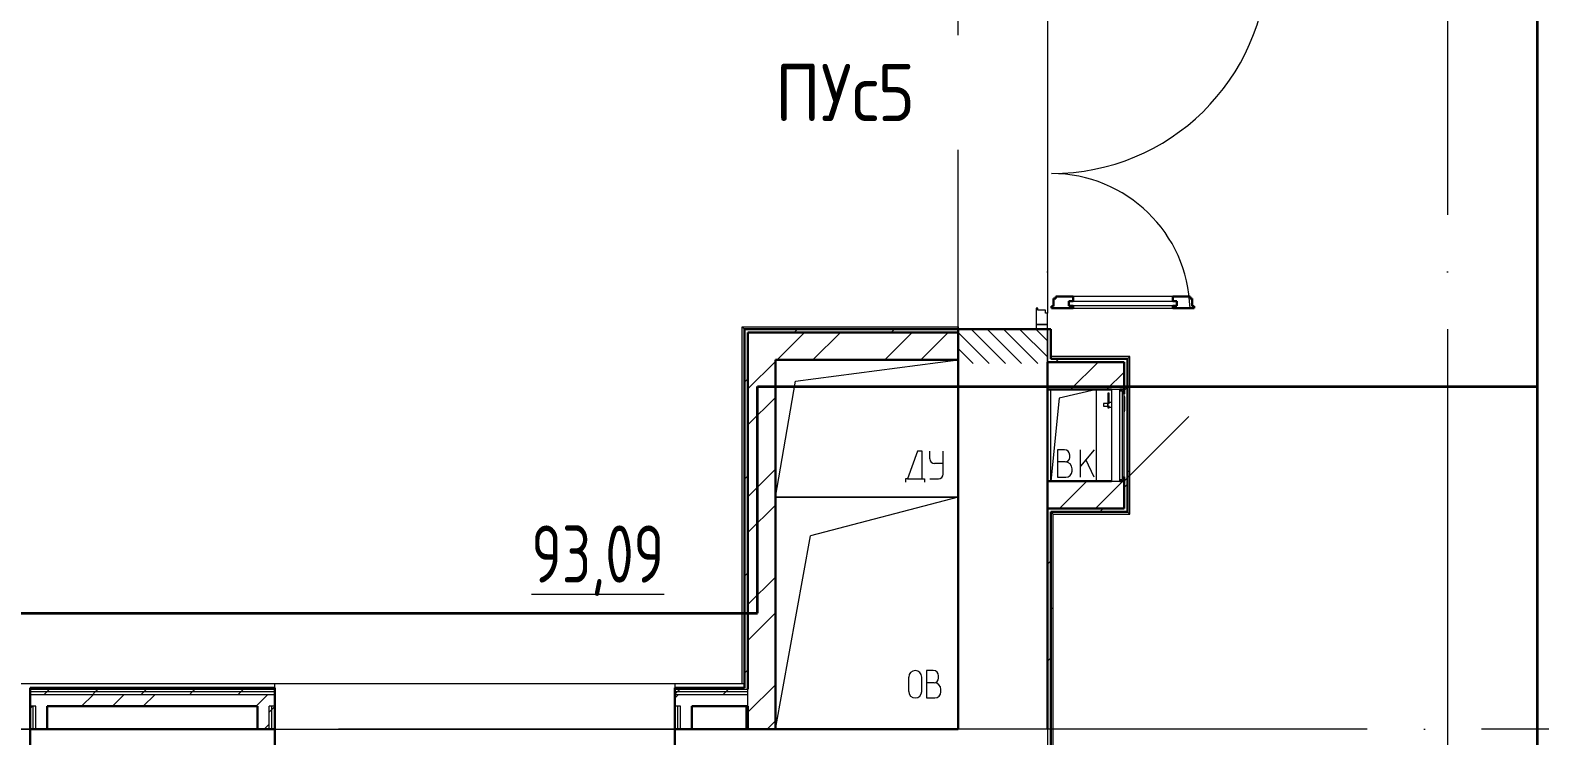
# Model space of a CAD drawing. Header units: millimetres. Extents: x -586848 to 520591, y -385801 to 675781.
# Drawn here: x -25712 to -19109, y -116262 to -113175 of the extents above; entities that cross this region are included whole.
import ezdxf
from ezdxf import colors
from ezdxf.entities.mleader import LeaderData, LeaderLine
from ezdxf.math import Vec2, Vec3

# ---------------------------------------------------------------- set-up
doc = ezdxf.new("R2010")
doc.units = ezdxf.units.MM
doc.linetypes.add('ADSK_Линия сетки', pattern=[25, 20, -2.5, 0, -2.5])
doc.linetypes.add('ADSK_Штриховая_ш2 п1_5', pattern=[4.5, 3, -1.5])
for name, color, linetype, lineweight in [('E-Безопасность-G', 153, 'Continuous', 35), ('RC-Выноски', 7, 'Continuous', 0), ('Двери', 252, 'Continuous', 9), ('Марки помещений', 252, 'Continuous', 20), ('Маркировка Не АУ', 7, 'Continuous', 25), ('Оборудование', 8, 'Continuous', 18), ('Ограждение', 252, 'Continuous', 9), ('Оси', 252, 'Continuous', 9), ('Перекрытие', 252, 'Continuous', 18), ('Стены внутренние', 7, 'Continuous', 18), ('Стены наружные', 7, 'Continuous', 18), ('Стены штриховка', 7, 'Continuous', 9)]:
    doc.layers.add(name, color=color, linetype=linetype, lineweight=lineweight)
doc.layers.add('Двери открывание', color=7, linetype='Continuous', lineweight=9, true_color=0xc0c0c0)
doc.styles.add('GOST Common_3', font='', dxfattribs={"height": 3.5})
doc.styles.add('ISOCPEUR', font='isocpeur.ttf', dxfattribs={"width": 0.9, "height": 350})
doc.styles.add('RubezhCAD', font='', dxfattribs={"oblique": 10})
doc.styles.get('GOST Common_3').set_extended_font_data('GOST 2.304 type A')
doc.styles.get('RubezhCAD').set_extended_font_data('GOST type A')
pattern_1 = [(0, (-32119.8, 96), (0, 600), []), (90, (-32119.8, 96), (-600, 4e-14), [])]

# ---------------------------------------------------------------- blocks, each defined once
blk = doc.blocks.new('1 этаж')
at = {"layer": 'Двери', "lineweight": 18, "true_color": 0x636466}
h = blk.add_hatch(dxfattribs=at)
h.set_pattern_fill('FP_2', color=251, angle=-90, style=0, pattern_type=2)
h.set_pattern_definition([(315, (-34900.8, 18181.27), (35.3553, 35.3553), [])])
h.paths.add_polyline_path([(-34705.8, 17056.3), (-34705.8, 17206.3), (-35095.8, 17206.3), (-35095.8, 17056.3)])
h.paths.add_polyline_path([(-35095.8, 18906.3), (-34705.8, 18906.3), (-34705.8, 19056.3), (-35095.8, 19056.3)])
at = {"layer": 'Ограждение', "true_color": 0x636466}
h = blk.add_hatch(dxfattribs=at)
h.set_pattern_fill('FP_25', color=251, style=0, pattern_type=2)
h.set_pattern_definition(pattern_1)
h.paths.add_polyline_path([(-34690.8, 17076.3), (-34355.8, 17076.3), (-34345.8, 17086.3), (-34690.8, 17086.3)])
h = blk.add_hatch(dxfattribs=at)
h.set_pattern_fill('FP_25', color=251, style=0, pattern_type=2)
h.set_pattern_definition(pattern_1)
h.paths.add_polyline_path([(-34345.8, 16396.3), (-34345.8, 17086.3), (-34355.8, 17076.3), (-34355.8, 16406.3)])
h = blk.add_hatch(dxfattribs=at)
h.set_pattern_fill('FP_25', color=251, style=0, pattern_type=2)
h.set_pattern_definition(pattern_1)
h.paths.add_polyline_path([(-34690.8, 14476.3), (-34680.8, 14476.3), (-34680.8, 16396.3), (-34690.8, 16406.3), (-34690.8, 15456.3)])
h = blk.add_hatch(dxfattribs=at)
h.set_pattern_fill('FP_25', color=251, style=0, pattern_type=2)
h.set_pattern_definition(pattern_1)
h.paths.add_polyline_path([(-34355.8, 16396.3), (-34345.8, 16396.3), (-34355.8, 16406.3), (-34690.8, 16406.3), (-34680.8, 16396.3), (-34370.8, 16396.3)])
at = {"color": 251, "lineweight": 18, "true_color": 0x636466}
for p, q in [((-35807.7, 16978.2), (-35095.8, 17071.3)), ((-35895.8, 16471.3), (-35807.7, 16978.2)), ((-34690.8, 16541.3), (-34690.8, 16941.3)), ((-34490.8, 16941.3), (-34654.6, 16904.4)), ((-34654.6, 16904.4), (-34690.8, 16541.3)), ((-35273.8, 16671.6), (-35317.4, 16551.6)), ((-35254.1, 16671.6), (-35273.8, 16671.6)), ((-35254.1, 16551.6), (-35254.1, 16671.6)), ((-35220, 16638.3), (-35220, 16671.6)), ((-35162.6, 16571.6), (-35162.6, 16671.6)), ((-34631.6, 16678.5), (-34661.6, 16678.5)), ((-34661.6, 16678.5), (-34661.6, 16558.5)), ((-34608.3, 16645.1), (-34608.3, 16655.1)), ((-34501.6, 16678.5), (-34561.6, 16607)), ((-34561.6, 16558.5), (-34561.6, 16678.5)), ((-35162.6, 16618.3), (-35200, 16618.3)), ((-34628.3, 16625.1), (-34661.6, 16625.1)), ((-34598.3, 16585.1), (-34598.3, 16595.1)), ((-34501.6, 16558.5), (-34537.6, 16635.6)), ((-35327.4, 16551.6), (-35327.4, 16536.6)), ((-35317.4, 16551.6), (-35327.4, 16551.6)), ((-35317.4, 16551.6), (-35254.1, 16551.6)), ((-35254.1, 16551.6), (-35244.1, 16551.6)), ((-35244.1, 16551.6), (-35244.1, 16536.6)), ((-35220, 16551.6), (-35182.6, 16551.6)), ((-34661.6, 16558.5), (-34625, 16558.5)), ((-35095.8, 16471.3), (-35895.8, 16471.3)), ((-35895.8, 16471.3), (-35095.8, 16471.3)), ((-35095.8, 16471.3), (-35741.7, 16302.4)), ((-35895.8, 15456.3), (-35741.7, 16302.4)), ((-35312.9, 15621.4), (-35312.9, 15684)), ((-35255.5, 15621.4), (-35255.5, 15684)), ((-35205.3, 15712.7), (-35235.3, 15712.7)), ((-35235.3, 15712.7), (-35235.3, 15592.7)), ((-35202, 15659.4), (-35235.3, 15659.4)), ((-35182, 15679.4), (-35182, 15689.4)), ((-35235.3, 15592.7), (-35198.7, 15592.7)), ((-35172, 15619.4), (-35172, 15629.4))]:
    blk.add_line(p, q, dxfattribs=at)
for centre, radius, start, end in [((-34631.6, 16655.1), 23.3, 0, 90), ((-34628.3, 16645.1), 20, 270, 0), ((-35200, 16638.3), 20, 180, 270), ((-34628.3, 16595.1), 30, 0, 90), ((-34625, 16585.1), 26.7, 270, 0), ((-35182.6, 16571.6), 20, 270, 0), ((-35284.2, 15684), 28.7, 0, 180), ((-35205.3, 15689.4), 23.3, 0, 90), ((-35202, 15679.4), 20, 270, 0), ((-35202, 15629.4), 30, 0, 90), ((-35284.2, 15621.4), 28.7, 180, 0), ((-35198.7, 15619.4), 26.7, 270, 0)]:
    blk.add_arc(centre, radius, start, end, dxfattribs=at)
at = {"layer": 'Двери', "color": 251, "lineweight": 30, "true_color": 0x636466}
for p, q in [((-34678.8, 17306.3), (-34687.8, 17306.3)), ((-34687.8, 17306.3), (-34687.8, 17298.3)), ((-34678.8, 17340.3), (-34678.8, 17306.3)), ((-34669.8, 17340.3), (-34678.8, 17340.3)), ((-34593.8, 17348.3), (-34669.8, 17348.3)), ((-34669.8, 17348.3), (-34669.8, 17340.3)), ((-34593.8, 17328.3), (-34611.8, 17328.3)), ((-34611.8, 17328.3), (-34611.8, 17307.3)), ((-34611.8, 17307.3), (-34593.8, 17307.3)), ((-34593.8, 17348.3), (-34593.8, 17328.3)), ((-34593.8, 17307.3), (-34593.8, 17298.3)), ((-34081.8, 17348.3), (-34157.8, 17348.3)), ((-34157.8, 17348.3), (-34157.8, 17328.3)), ((-34157.8, 17328.3), (-34139.8, 17328.3)), ((-34157.8, 17307.3), (-34157.8, 17298.3)), ((-34139.8, 17307.3), (-34157.8, 17307.3)), ((-34139.8, 17328.3), (-34139.8, 17307.3)), ((-34081.8, 17340.3), (-34081.8, 17348.3)), ((-34072.8, 17340.3), (-34081.8, 17340.3)), ((-34072.8, 17306.3), (-34072.8, 17340.3)), ((-34063.8, 17306.3), (-34072.8, 17306.3)), ((-34063.8, 17298.3), (-34063.8, 17306.3)), ((-34687.8, 17298.3), (-34593.8, 17298.3)), ((-34157.8, 17298.3), (-34063.8, 17298.3))]:
    blk.add_line(p, q, dxfattribs=at)
at = {"layer": 'Двери', "color": 251, "true_color": 0x636466}
for p, q in [((-34611.8, 17328.3), (-34139.8, 17328.3)), ((-34611.8, 17307.3), (-34611.8, 17328.3)), ((-34139.8, 17307.3), (-34611.8, 17307.3)), ((-34157.8, 17348.3), (-34593.8, 17348.3)), ((-34139.8, 17328.3), (-34139.8, 17307.3)), ((-34747.8, 17298.3), (-34755.8, 17298.3)), ((-34755.8, 17298.3), (-34755.8, 17226.3)), ((-34747.8, 17289.3), (-34747.8, 17298.3)), ((-34713.8, 17289.3), (-34747.8, 17289.3)), ((-34713.8, 17275.3), (-34713.8, 17289.3)), ((-34705.8, 17275.3), (-34713.8, 17275.3)), ((-34705.8, 17226.3), (-34705.8, 17275.3)), ((-34593.8, 17298.3), (-34157.8, 17298.3)), ((-34705.8, 17226.3), (-34755.8, 17226.3)), ((-34755.8, 17226.3), (-34755.8, 17206.3)), ((-34755.8, 17226.3), (-34705.8, 17226.3)), ((-34755.8, 17206.3), (-34705.8, 17206.3)), ((-34705.8, 17206.3), (-34705.8, 17226.3))]:
    blk.add_line(p, q, dxfattribs=at)
at = {"layer": 'Двери', "color": 251, "linetype": 'ADSK_Штриховая_ш2 п1_5', "true_color": 0x636466}
for p, q in [((-34705.8, 17206.3), (-35095.8, 17206.3)), ((-35095.8, 17206.3), (-35095.8, 17056.3)), ((-34705.8, 17056.3), (-34705.8, 17206.3))]:
    blk.add_line(p, q, dxfattribs=at)
at = {"layer": 'Двери открывание', "color": 251, "true_color": 0x636466}
for centre, radius, start, end in [((-34687.8, 18832.3), 946, 270, 358.90974), ((-34687.8, 17280.3), 606, 1.70211, 90)]:
    blk.add_arc(centre, radius, start, end, dxfattribs=at)
at = {"layer": 'Оборудование', "color": 251, "true_color": 0x636466}
for p, q in [((-34441.2, 16925.4), (-34441.2, 16879.6)), ((-34436.2, 16925.4), (-34441.2, 16925.4)), ((-34436.2, 16879.6), (-34436.2, 16925.4)), ((-34389.4, 16941.3), (-34425.8, 16941.3)), ((-34425.8, 16941.3), (-34425.8, 16541.3)), ((-34388.5, 16542.2), (-34388.5, 16940.4)), ((-34378.8, 16934.3), (-34388.5, 16934.3)), ((-34377.8, 16549.2), (-34377.8, 16933.3)), ((-34370.8, 16922.3), (-34376.3, 16922.3)), ((-34370.8, 16560.3), (-34370.8, 16922.3)), ((-34368.8, 16913.3), (-34370.8, 16913.3)), ((-34368.8, 16909.3), (-34368.8, 16913.3)), ((-34368.8, 16909.3), (-34368.8, 16848.8)), ((-34443.7, 16880.9), (-34461.1, 16880.9)), ((-34461.1, 16880.9), (-34461.1, 16868.6)), ((-34461.1, 16868.6), (-34443.7, 16868.6)), ((-34441.7, 16882.8), (-34443.7, 16880.9)), ((-34443.7, 16880.9), (-34443.7, 16868.6)), ((-34443.7, 16868.6), (-34441.7, 16866.7)), ((-34425.8, 16884.4), (-34441.7, 16884.4)), ((-34441.7, 16884.4), (-34441.7, 16865.1)), ((-34441.7, 16865.1), (-34425.8, 16865.1)), ((-34441.2, 16869.9), (-34441.2, 16861.7)), ((-34441.2, 16861.7), (-34436.2, 16861.7)), ((-34436.2, 16861.7), (-34436.2, 16869.9)), ((-34370.8, 16844.8), (-34368.8, 16844.8)), ((-34368.8, 16844.8), (-34368.8, 16848.8)), ((-34370.8, 16541.3), (-34088, 16824.1)), ((-34425.8, 16541.3), (-34389.4, 16541.3)), ((-34388.5, 16548.3), (-34378.8, 16548.3)), ((-34376.3, 16560.3), (-34370.8, 16560.3))]:
    blk.add_line(p, q, dxfattribs=at)
for points, knots in [([(-34388.5, 16940.4), (-34388.5, 16940.4), (-34388.5, 16940.6), (-34388.6, 16940.7), (-34388.6, 16940.8), (-34388.8, 16941), (-34389, 16941.2), (-34389.2, 16941.2), (-34389.3, 16941.3), (-34389.4, 16941.3)], [0, 0, 0, 0, 0.166667, 0.25, 0.333333, 0.5, 0.666667, 0.833333, 1, 1, 1, 1]), ([(-34377.8, 16933.3), (-34377.8, 16933.4), (-34377.8, 16933.5), (-34377.9, 16933.7), (-34377.9, 16933.8), (-34378, 16933.9), (-34378.1, 16934), (-34378.3, 16934.2), (-34378.5, 16934.2), (-34378.7, 16934.3), (-34378.8, 16934.3)], [0, 0, 0, 0, 0.166667, 0.25, 0.333333, 0.416667, 0.541667, 0.666667, 0.833333, 1, 1, 1, 1]), ([(-34376.3, 16922.3), (-34376.4, 16922.3), (-34376.6, 16922.3), (-34376.9, 16922.4), (-34377, 16922.5), (-34377.2, 16922.6), (-34377.4, 16922.7), (-34377.5, 16922.9), (-34377.6, 16923), (-34377.7, 16923.2), (-34377.8, 16923.5), (-34377.8, 16923.7), (-34377.8, 16923.8)], [0, 0, 0, 0, 0.166667, 0.25, 0.333333, 0.416667, 0.5, 0.583333, 0.666667, 0.75, 0.833333, 1, 1, 1, 1]), ([(-34389.4, 16541.3), (-34389.3, 16541.3), (-34389.2, 16541.3), (-34389, 16541.4), (-34388.8, 16541.5), (-34388.6, 16541.7), (-34388.6, 16541.8), (-34388.5, 16542), (-34388.5, 16542.1), (-34388.5, 16542.2)], [-1, -1, -1, -1, -0.833333, -0.666667, -0.5, -0.333333, -0.25, -0.166667, 0, 0, 0, 0]), ([(-34378.8, 16548.3), (-34378.7, 16548.3), (-34378.5, 16548.3), (-34378.3, 16548.4), (-34378.1, 16548.5), (-34378, 16548.6), (-34377.9, 16548.7), (-34377.9, 16548.9), (-34377.8, 16549), (-34377.8, 16549.1), (-34377.8, 16549.2)], [-1, -1, -1, -1, -0.833333, -0.666667, -0.541667, -0.416667, -0.333333, -0.25, -0.166667, 0, 0, 0, 0]), ([(-34377.8, 16558.7), (-34377.8, 16558.9), (-34377.8, 16559.1), (-34377.7, 16559.3), (-34377.6, 16559.5), (-34377.5, 16559.7), (-34377.4, 16559.8), (-34377.2, 16560), (-34377, 16560.1), (-34376.9, 16560.2), (-34376.6, 16560.2), (-34376.4, 16560.3), (-34376.3, 16560.3)], [-1, -1, -1, -1, -0.833333, -0.75, -0.666667, -0.583333, -0.5, -0.416667, -0.333333, -0.25, -0.166667, 0, 0, 0, 0])]:
    blk.add_open_spline(points, degree=3, knots=knots, dxfattribs=at)
at = {"layer": 'Ограждение', "color": 251, "true_color": 0x636466}
for p, q in [((-36040.8, 17216.3), (-35095.8, 17216.3)), ((-36040.8, 17216.3), (-36030.8, 17206.3)), ((-36040.8, 15656.3), (-36040.8, 17216.3)), ((-35095.8, 17216.3), (-35095.8, 17206.3)), ((-35095.8, 17206.3), (-35095.8, 17208.3)), ((-34345.8, 17086.3), (-34690.8, 17086.3)), ((-34345.8, 17086.3), (-34355.8, 17076.3)), ((-34345.8, 16396.3), (-34345.8, 17086.3)), ((-34680.8, 16396.3), (-34690.8, 16406.3)), ((-34680.8, 14476.3), (-34680.8, 16396.3)), ((-34680.8, 16396.3), (-34345.8, 16396.3)), ((-34345.8, 16396.3), (-34355.8, 16406.3)), ((-41855.8, 15656.3), (-36030.8, 15656.3)), ((-38085.8, 15636.3), (-38085.8, 15656.3)), ((-38085.8, 15656.3), (-36335.8, 15656.3)), ((-36335.8, 15656.3), (-36335.8, 15636.3)), ((-36025.8, 15556.3), (-36025.8, 15456.3)), ((-40905.8, 15456.3), (-39155.8, 15456.3)), ((-38085.8, 15456.3), (-36335.8, 15456.3))]:
    blk.add_line(p, q, dxfattribs=at)
at = {"layer": 'Оси', "color": 251, "linetype": 'ADSK_Линия сетки', "ltscale": 100, "true_color": 0x636466}
for p, q in [((-34705.8, 32206.9), (-34705.8, -33769.9)), ((-32955.8, 32206.9), (-32955.8, -33769.9)), ((-805.8, 15456.3), (-72528.1, 15456.3))]:
    blk.add_line(p, q, dxfattribs=at)
at = {"layer": 'Перекрытие', "color": 251, "ltscale": 100, "true_color": 0x636466}
blk.add_line((-34690.8, 16541.3), (-34690.8, 16941.3), dxfattribs=at)
at = {"layer": 'Стены внутренние', "color": 251, "true_color": 0x636466}
for p, q in [((-35095.8, 17206.3), (-35095.8, 18906.3)), ((-34705.8, 18837.3), (-34705.8, 17275.3)), ((-34705.8, 17061.3), (-34705.8, 17206.3))]:
    blk.add_line(p, q, dxfattribs=at)
at = {"layer": 'Стены внутренние', "color": 251, "lineweight": 30, "true_color": 0x636466}
for p, q in [((-34705.8, 17206.3), (-35095.8, 17206.3)), ((-35095.8, 17071.3), (-35095.8, 15456.3)), ((-34705.8, 16541.3), (-34705.8, 16941.3)), ((-39155.8, 15456.3), (-39155.8, 14906.3)), ((-38160.8, 15456.3), (-39080.8, 15456.3)), ((-38085.8, 14906.3), (-38085.8, 15456.3)), ((-36335.8, 15456.3), (-36335.8, 14906.3)), ((-36015.8, 15456.3), (-36260.8, 15456.3)), ((-35095.8, 15456.3), (-35895.8, 15456.3))]:
    blk.add_line(p, q, dxfattribs=at)
at = {"layer": 'Стены наружные', "color": 251, "lineweight": 30, "true_color": 0x636466}
for p, q in [((-35095.8, 17206.3), (-36030.8, 17206.3)), ((-36030.8, 17206.3), (-36030.8, 15636.3)), ((-36015.8, 17191.3), (-36015.8, 15631.3)), ((-35095.8, 17191.3), (-36015.8, 17191.3)), ((-35095.8, 17071.3), (-35095.8, 17206.3)), ((-34690.8, 17206.3), (-34705.8, 17206.3)), ((-34690.8, 17076.3), (-34690.8, 17206.3)), ((-35895.8, 15456.3), (-35895.8, 17071.3)), ((-35895.8, 17071.3), (-35095.8, 17071.3)), ((-34705.8, 17061.3), (-34370.8, 17061.3)), ((-34705.8, 17061.3), (-34705.8, 16941.3)), ((-34355.8, 17076.3), (-34690.8, 17076.3)), ((-34370.8, 16922.3), (-34370.8, 17061.3)), ((-34355.8, 16406.3), (-34355.8, 17076.3)), ((-34705.8, 16941.3), (-34425.8, 16941.3)), ((-34389.2, 16941.3), (-34370.8, 16941.3)), ((-34425.8, 16541.3), (-34705.8, 16541.3)), ((-34705.8, 16541.3), (-34705.8, 15456.3)), ((-34370.8, 16541.3), (-34389.2, 16541.3)), ((-34370.8, 16560.3), (-34370.8, 16421.3)), ((-34705.8, 16421.3), (-34370.8, 16421.3)), ((-34690.8, 16406.3), (-34355.8, 16406.3)), ((-34690.8, 14466.3), (-34690.8, 16406.3)), ((-38085.8, 15636.3), (-39155.8, 15636.3)), ((-39155.8, 15636.3), (-39155.8, 15456.3)), ((-38085.8, 15456.3), (-38085.8, 15636.3)), ((-36030.8, 15636.3), (-36335.8, 15636.3)), ((-36335.8, 15636.3), (-36335.8, 15456.3)), ((-39080.8, 15556.3), (-38160.8, 15556.3)), ((-39080.8, 15456.3), (-39080.8, 15556.3)), ((-38160.8, 15556.3), (-38160.8, 15456.3)), ((-36260.8, 15556.3), (-36015.8, 15556.3)), ((-36260.8, 15456.3), (-36260.8, 15556.3)), ((-36015.8, 15556.3), (-36015.8, 15456.3)), ((-39155.8, 15456.3), (-39080.8, 15456.3)), ((-38160.8, 15456.3), (-38085.8, 15456.3)), ((-36335.8, 15456.3), (-36260.8, 15456.3)), ((-36015.8, 15456.3), (-35895.8, 15456.3))]:
    blk.add_line(p, q, dxfattribs=at)
at = {"layer": 'Стены наружные', "color": 251, "linetype": 'Continuous', "lineweight": 9, "true_color": 0x636466}
for p, q in [((-35888.9, 17071.3), (-35768.9, 17191.3)), ((-35813.5, 17191.3), (-35798.5, 17206.3)), ((-35731.8, 17071.3), (-35611.8, 17191.3)), ((-35417.5, 17071.3), (-35297.5, 17191.3)), ((-35389.2, 17191.3), (-35374.2, 17206.3)), ((-35260.3, 17071.3), (-35140.3, 17191.3)), ((-36015.8, 16944.4), (-35895.8, 17064.4)), ((-34670.7, 17061.3), (-34655.7, 17076.3)), ((-34604.6, 16941.3), (-34484.6, 17061.3)), ((-36030.8, 16974), (-36015.8, 16989)), ((-34447.4, 16941.3), (-34370.8, 17017.9)), ((-36015.8, 16787.3), (-35895.8, 16907.3)), ((-34370.8, 16936.9), (-34355.8, 16951.9)), ((-36015.8, 16473), (-35895.8, 16593)), ((-36030.8, 16549.7), (-36015.8, 16564.7)), ((-34653.1, 16421.3), (-34533.1, 16541.3)), ((-34495.9, 16421.3), (-34375.9, 16541.3)), ((-34370.8, 16512.6), (-34355.8, 16527.6)), ((-36015.8, 16315.8), (-35895.8, 16435.8)), ((-34477.2, 16406.3), (-34462.2, 16421.3)), ((-34705.8, 16177.6), (-34690.8, 16192.6)), ((-36030.8, 16125.4), (-36015.8, 16140.4)), ((-36015.8, 16001.5), (-35895.8, 16121.5)), ((-36015.8, 15844.3), (-35895.8, 15964.3)), ((-34705.8, 15753.4), (-34690.8, 15768.4)), ((-36030.8, 15701.2), (-36015.8, 15716.2)), ((-39095.6, 15606.3), (-39083.1, 15618.8)), ((-39083.1, 15618.8), (-39070.6, 15631.3)), ((-39070.6, 15631.3), (-39065.6, 15636.3)), ((-38930.8, 15556.3), (-38880.8, 15606.3)), ((-38883.4, 15606.3), (-38870.9, 15618.8)), ((-38870.9, 15618.8), (-38858.4, 15631.3)), ((-38795.9, 15556.3), (-38745.9, 15606.3)), ((-38671.3, 15606.3), (-38658.8, 15618.8)), ((-38660.9, 15556.3), (-38610.9, 15606.3)), ((-38658.8, 15618.8), (-38646.3, 15631.3)), ((-38646.3, 15631.3), (-38641.3, 15636.3)), ((-38459.2, 15606.3), (-38446.7, 15618.8)), ((-38446.7, 15618.8), (-38434.2, 15631.3)), ((-38247, 15606.3), (-38234.5, 15618.8)), ((-38234.5, 15618.8), (-38222, 15631.3)), ((-38222, 15631.3), (-38217, 15636.3)), ((-38167.5, 15556.3), (-38117.5, 15606.3)), ((-36335.8, 15608.3), (-36325.3, 15618.8)), ((-36335.8, 15591.5), (-36321, 15606.3)), ((-36325.3, 15618.8), (-36312.8, 15631.3)), ((-36125.7, 15606.3), (-36113.2, 15618.8)), ((-36113.2, 15618.8), (-36100.7, 15631.3)), ((-36100.7, 15631.3), (-36095.7, 15636.3)), ((-36015.8, 15530), (-35895.8, 15650)), ((-39155.8, 15546), (-39145.6, 15556.3)), ((-38110.8, 15530.4), (-38098.3, 15542.9)), ((-38098.3, 15542.9), (-38085.8, 15555.4)), ((-38132.6, 15456.3), (-38110.8, 15478)), ((-35932.4, 15456.3), (-35895.8, 15492.9))]:
    blk.add_line(p, q, dxfattribs=at)
at = {"layer": 'Стены наружные', "color": 251, "true_color": 0x636466}
for p, q in [((-34490.8, 16541.3), (-34490.8, 16941.3)), ((-36025.8, 15471.3), (-36023.3, 15471.3)), ((-36023.3, 15471.3), (-36023.3, 15456.3)), ((-34705.8, 15456.3), (-34705.8, 14466.3))]:
    blk.add_line(p, q, dxfattribs=at)
at = {"layer": 'Стены штриховка', "color": 251, "true_color": 0x636466}
for p, q in [((-39155.8, 15631.3), (-38085.8, 15631.3)), ((-38085.8, 15618.8), (-39155.8, 15618.8)), ((-38085.8, 15606.3), (-39155.8, 15606.3)), ((-36335.8, 15631.3), (-36015.8, 15631.3)), ((-36015.8, 15618.8), (-36335.8, 15618.8)), ((-36015.8, 15606.3), (-36335.8, 15606.3)), ((-36015.8, 15556.3), (-36015.8, 15631.3)), ((-39130.8, 15556.3), (-39155.8, 15556.3)), ((-39143.3, 15456.3), (-39143.3, 15556.3)), ((-39130.8, 15456.3), (-39130.8, 15556.3)), ((-38110.8, 15456.3), (-38110.8, 15556.3)), ((-38085.8, 15556.3), (-38110.8, 15556.3)), ((-38098.3, 15456.3), (-38098.3, 15556.3)), ((-36310.8, 15556.3), (-36335.8, 15556.3)), ((-36323.3, 15456.3), (-36323.3, 15556.3)), ((-36310.8, 15456.3), (-36310.8, 15556.3))]:
    blk.add_line(p, q, dxfattribs=at)
at = {"layer": 'Марки помещений', "color": 251, "true_color": 0x636466, "style": 'GOST Common_3', "width": 0.9}
blk.add_text('%%U93,09', height=250, dxfattribs=at).set_placement((-36963.2, 16097.2))

msp = doc.modelspace()

# ---------------------------------------------------------------- linework, layer by layer
at = {"layer": 'E-Безопасность-G', "color": 1}
for p, q in [((-19118.4, -144962.5), (-19118.4, -109486)), ((-22530.6, -115725.8), (-22530.6, -114734.3)), ((-22530.6, -114734.3), (-19118.4, -114734.3)), ((-33508.6, -115725.8), (-22530.6, -115725.8))]:
    msp.add_line(p, q, dxfattribs=at)

# ---------------------------------------------------------------- block references
msp.add_blockref('1 этаж', (13443.4, -131688.8))

# ---------------------------------------------------------------- next in the draw order: texts
at = {"layer": 'Маркировка Не АУ', "insert": (-22147.6, -113448.2), "char_height": 250, "width": 1035.25, "attachment_point": 5, "style": 'ISOCPEUR', "bg_fill": 2}
msp.add_mtext('ПУс5', dxfattribs=at)

# ---------------------------------------------------------------- next in the draw order: leaders
at = {"layer": 'RC-Выноски', "linetype": 'Continuous', "ltscale": 15}
ml = msp.add_multileader_mtext('Standard', dxfattribs=at)
ml.set_content('{\\H0.91667x;РЦ9..10 - }КПСВВнг(А)-LSLTx 1x2x1,0', color=256, style='RubezhCAD')
ml.set_leader_properties()
ml.build(insert=Vec2(0, 0))
ml.multileader.update_dxf_attribs({"has_text_frame": 1, "text_left_attachment_type": 6, "text_right_attachment_type": 6, "dogleg_length": 2, "arrow_head_size": 400, "scale": 100})
ctx = ml.context
ctx.base_point, ctx.scale, ctx.char_height, ctx.arrow_head_size, ctx.landing_gap_size, ctx.plane_origin = Vec3(-11402.9, -113921.3), 100, 250, 400, 100, Vec3(-538736.5, -152637.9)
ctx.left_attachment, ctx.right_attachment, ctx.text_align_type = 6, 6, 2
notes = []
notes.append((ctx, [(1, (1, 1, 0), (-6411.9, -113921.3), (-1, 0), 200, [(0, [(-4983.9, -115167.9)], 0, [])])]))
ctx.mtext.insert, ctx.mtext.width, ctx.mtext.alignment, ctx.mtext.flow_direction = Vec3(-6711.9, -113621.3), 5324.915, 3, 5
for ctx, leaders in notes:
    for number, flags, end, landing, length, lines in leaders:
        leader = LeaderData()
        leader.index, (leader.has_last_leader_line, leader.has_dogleg_vector, leader.attachment_direction) = number, flags
        leader.last_leader_point, leader.dogleg_vector, leader.dogleg_length = Vec3(end), Vec3(landing), length
        for number, points, colour, breaks in lines:
            line = LeaderLine()
            line.index, line.vertices, line.color, line.breaks = number, Vec3.list(points), colors.encode_raw_color(colour), breaks
            leader.lines.append(line)
        ctx.leaders.append(leader)

doc.saveas('drawing.dxf')
